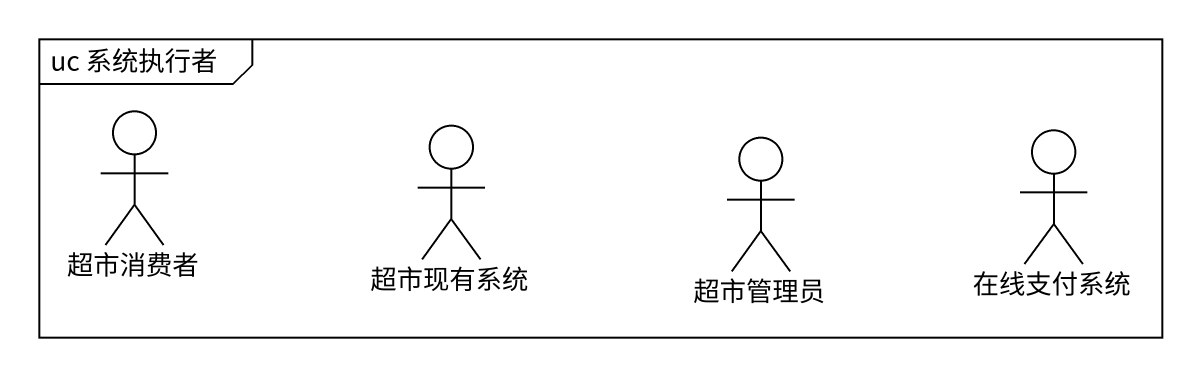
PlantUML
@startuml
mainframe uc 系统执行者
actor 超市消费者
actor 超市现有系统
actor 超市管理员
actor 在线支付系统
@enduml
